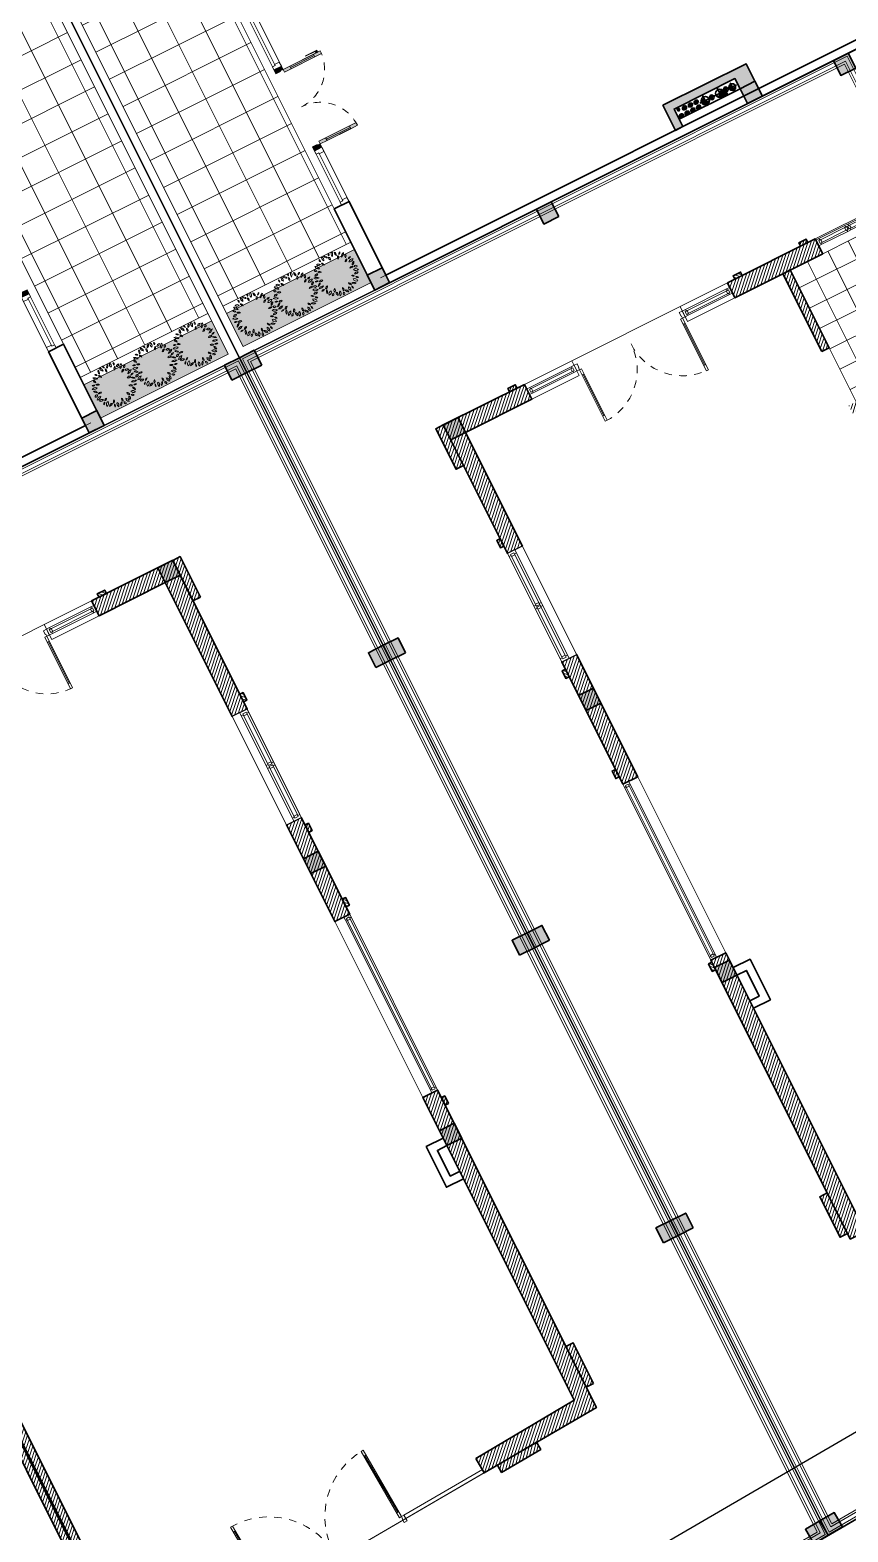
# Model space of a CAD drawing. Header units: millimetres. Extents: x 567980 to 569372, y 2065777 to 2066674.
# Drawn here: x 568793.08 to 568803.9, y 2066281.82 to 2066301.67 of the extents above; entities that cross this region are included whole.
import ezdxf

# ---------------------------------------------------------------- set-up
doc = ezdxf.new("R2010")
doc.units = ezdxf.units.MM
for name, pattern in [('ACAD_ISO03W100', [30, 12, -18]), ('CENTER', [3, 1.5, -0.5, 0.5, -0.5]), ('CENTER2', [1.125, 0.75, -0.125, 0.125, -0.125]), ('CONTINOUS', [0]), ('DIVIDEX22', [1.25, 0.625, -0.25, 0, -0.125, 0, -0.25]), ('HIDDEN', [0.75, 0.5, -0.25]), ('HIDDEN2', [0.1875, 0.125, -0.0625]), ('PHANTOM2', [1.25, 0.625, -0.125, 0.125, -0.125, 0.125, -0.125]), ('PHANTOM3', [1.5, 0.625, -0.125, 0.125, -0.125, 0.125, -0.125, 0.125, -0.125])]:
    doc.linetypes.add(name, pattern=pattern)
for name, color, linetype, lineweight in [('A-CAY', 76, 'Continuous', 13), ('A-COT VACH', 2, 'Continuous', 35), ('A-CUA', 25, 'Continuous', 5), ('A-DIM', 251, 'Continuous', 15), ('A-HATCH', 251, 'Continuous', 5), ('A-NET MANH', 8, 'Continuous', 9), ('A-NET THAY', 125, 'Continuous', 18), ('A-TRUC', 250, 'CENTER', 5), ('A-TUONG', 255, 'Continuous', 35), ('boDnv', 54, 'Continuous', 25), ('N1.1-CN', 4, 'CONTINOUS', 35), ('N1.3-TN', 6, 'CENTER2', 35), ('N1.4-TP', 4, 'PHANTOM2', 35), ('N1.5-TH', 2, 'PHANTOM3', 30), ('N1.6-NM', 3, 'DIVIDEX22', 30), ('N4-OTHER1', 143, 'CONTINOUS', 15)]:
    doc.layers.add(name, color=color, linetype=linetype, lineweight=lineweight)
for name, color, linetype in [('ChiaLo', 128, 'CENTER'), ('datOlienke', 42, 'Continuous'), ('LoLK', 6, 'Continuous'), ('M-CD', 40, 'ACAD_ISO03W100'), ('M-Control', 170, 'CENTER2'), ('M-RP', 140, 'Continuous'), ('QH', 7, 'Continuous'), ('ViaHeS', 32, 'Continuous')]:
    doc.layers.add(name, color=color, linetype=linetype)
doc.styles.add('rms', font='romans.shx', dxfattribs={"width": 0.7, "bigfont": 'vns.shx'})
doc.linetypes.add('ADL', pattern='A,0.125,-0.15,["++",rms,S=0.5,R=0,X=0,Y=-0.2245],-1.35,1.125', length=2.75)
pattern_1 = [(45, (-120.69891, 437.5), (-0.0265165043, 0.0265165043), [])]
pattern_2 = [(45, (-127.69897, 525.00004), (-0.0265165043, 0.0265165043), [])]

# ---------------------------------------------------------------- blocks, each defined once
blk = doc.blocks.new('NEN')
at = {"layer": 'boDnv', "color": 10, "linetype": 'ADL', "ltscale": 0.25}
blk.add_lwpolyline([(72.798, 19.248), (66.728, 21.45), (39.936, 9.771), (37.882, 4.109), (87.299, -94.695), (93.027, -96.404), (118.311, -81.695), (120.17, -75.467)], close=True, dxfattribs=at)
at = {"layer": 'ChiaLo', "ltscale": 5}
for points in [[(106.156, -89.923), (52.918, 16.521)], [(80.484, -83.305), (116.259, -65.412)], [(98.361, -94.458), (90.322, -78.384)]]:
    blk.add_lwpolyline(points, dxfattribs=at)
at = {"layer": 'datOlienke'}
blk.add_lwpolyline([(73.514, 20.052), (66.694, 22.526), (39.142, 10.516), (36.795, 4.047), (86.598, -95.529), (93.156, -97.487), (119.156, -82.36), (121.241, -75.374)], close=True, dxfattribs=at)
at = {"layer": 'LoLK'}
for points in [[(116.259, -65.412), (113.575, -60.046), (95.687, -68.992), (98.371, -74.359)], [(95.687, -68.992), (77.8, -77.939), (80.484, -83.305), (98.371, -74.359)], [(106.421, -70.333), (98.371, -74.359), (106.156, -89.923), (113.951, -85.388)], [(98.371, -74.359), (90.322, -78.384), (98.361, -94.458), (106.156, -89.923)], [(90.322, -78.384), (80.484, -83.305), (86.598, -95.529), (93.156, -97.487), (98.361, -94.458)]]:
    blk.add_lwpolyline(points, close=True, dxfattribs=at)
at = {"layer": 'ViaHeS'}
blk.add_lwpolyline([(73.514, 20.052), (66.694, 22.526), (39.142, 10.516), (36.795, 4.047), (86.598, -95.529), (93.156, -97.487), (119.156, -82.36), (121.241, -75.374)], close=True, dxfattribs=at)
blk = doc.blocks.new('NEN K02')
at = {"layer": 'datOlienke'}
blk.add_lwpolyline([(-109.225, 40), (-114.488, 35.007), (-116.072, 4.993), (-111.335, 0), (0, 0), (4.684, 4.99), (2.786, 35.01), (-2.53, 40)], close=True, dxfattribs=at)
at = {"layer": 'LoLK'}
for points in [[(-13.668, 40), (-19.668, 40), (-19.668, 20), (-13.668, 20)], [(-19.668, 20), (-19.668, 40), (-13.668, 40), (-13.668, 20)], [(-19.668, 20), (-13.668, 20), (-13.668, 29), (-13.668, 40), (-19.668, 40)], [(-13.668, 29), (-13.668, 20), (3.735, 20), (3.166, 29)], [(-19.668, 20), (-19.668, 0), (-13.668, 0), (-13.668, 20)], [(-19.668, 20), (-13.668, 20), (-13.668, 11), (-13.668, 0), (-19.668, 0)], [(-13.668, 20), (-13.668, 11), (4.304, 11), (3.735, 20)], [(-13.668, 11), (-13.668, 0), (0, 0), (4.684, 4.99), (4.304, 11)]]:
    blk.add_lwpolyline(points, close=True, dxfattribs=at)
blk = doc.blocks.new('cot 220')
at = {"layer": 'A-COT VACH'}
h = blk.add_hatch(color=256, dxfattribs=at)
h.dxf.hatch_style = 1
h.paths.add_polyline_path([(110, 110), (-110, 110), (-110, -110), (110, -110)])
blk.add_lwpolyline([(-110, -110), (110, -110), (110, 110), (-110, 110)], close=True, dxfattribs=at)
blk = doc.blocks.new('*U370')
at = {"layer": 'A-CUA', "color": 32}
for points in [[(60, -40), (45, -40), (45, -18), (0, -18), (0, -40), (0, -40), (0, -82), (0, -82), (0, -103), (45, -103), (45, -82), (60, -82)], [(30, -82), (60, -82), (60, -40), (30, -40)], [(443, -82), (413, -82), (413, -40), (443, -40)], [(473, -82), (457, -82), (457, -40), (473, -40), (473, -18), (427, -18), (427, -40), (443, -40), (443, -82), (427, -82), (427, -103), (473, -103)], [(457, -82), (487, -82), (487, -40), (457, -40)], [(840, -40), (855, -40), (855, -18), (900, -18), (900, -40), (900, -40), (900, -82), (900, -82), (900, -103), (855, -103), (855, -82), (840, -82)], [(870, -82), (840, -82), (840, -40), (870, -40)]]:
    blk.add_lwpolyline(points, close=True, dxfattribs=at)
at = {"layer": 'A-CUA', "color": 37, "lineweight": -2}
for points in [[(45, -18), (427, -18), (427, -40), (45, -40)], [(45, -82), (427, -82), (427, -103), (45, -103)], [(855, -18), (473, -18), (473, -40), (855, -40)], [(855, -82), (473, -82), (473, -103), (855, -103)]]:
    blk.add_lwpolyline(points, close=True, dxfattribs=at)
blk = doc.blocks.new('phào cửa')
at = {"layer": 'A-HATCH'}
h = blk.add_hatch(dxfattribs=at)
h.set_pattern_fill('ANSI31', color=256, scale=250)
h.set_pattern_definition([(45, (-237697.46, 7620.01), (-22.097087, 22.097087), [])])
h.paths.add_polyline_path([(0, 0), (0, 110), (-50, 110), (-50, 0)])
at = {"layer": 'A-TUONG'}
blk.add_lwpolyline([(0, 0), (0, 110), (-50, 110), (-50, 0)], close=True, dxfattribs=at)
blk = doc.blocks.new('*U400')
at = {"layer": 'A-CUA', "color": 32}
for points in [[(60, -40), (45, -40), (45, -18), (0, -18), (0, -40), (0, -40), (0, -82), (0, -82), (0, -103), (45, -103), (45, -82), (60, -82)], [(30, -82), (60, -82), (60, -40), (30, -40)], [(640, -40), (655, -40), (655, -18), (700, -18), (700, -40), (700, -40), (700, -82), (700, -82), (700, -103), (655, -103), (655, -82), (640, -82)], [(670, -82), (640, -82), (640, -40), (670, -40)]]:
    blk.add_lwpolyline(points, close=True, dxfattribs=at)
at = {"layer": 'A-CUA', "color": 37, "lineweight": -2}
for points in [[(45, -18), (655, -18), (655, -40), (45, -40)], [(45, -82), (655, -82), (655, -103), (45, -103)]]:
    blk.add_lwpolyline(points, close=True, dxfattribs=at)
blk = doc.blocks.new('*U375')
for p, q in [((90, -100), (50, -100)), ((70, -100), (70, -917)), ((2043, -100), (2083, -100)), ((2063, -100), (2063, -917)), ((90, -917), (50, -917)), ((2043, -917), (2083, -917))]:
    blk.add_line(p, q)
for points in [[(0, 113), (60, 113), (60, 40), (50, 40), (50, 0), (0, 0)], [(50, 0), (90, 0), (90, -1017), (50, -1017)], [(2083, 0), (2043, 0), (2043, -1017), (2083, -1017)], [(2133, 113), (2073, 113), (2073, 40), (2083, 40), (2083, 0), (2133, 0)]]:
    blk.add_lwpolyline(points, close=True)
at = {"linetype": 'HIDDEN2'}
for centre, start, end in [((50, 0), 270, 0), ((2083, 0), 180, 270)]:
    blk.add_arc(centre, 1017, start, end, dxfattribs=at)
blk = doc.blocks.new('CỦA DI SAU')
at = {"layer": 'A-NET THAY'}
blk.add_line((2200, 0), (3800, 0), dxfattribs=at)
for points in [[(2200, 0), (1500, 0), (1500, -220), (2200, -220)], [(3800, 0), (4500, 0), (4500, -220), (3800, -220)]]:
    blk.add_lwpolyline(points, close=True, dxfattribs=at)
at = {"layer": 'A-CUA', "xscale": -1}
blk.add_blockref('*U400', (2200, -49, 0), dxfattribs=at)
at = {"layer": 'A-CUA', "extrusion": (0, 0, -1), "xscale": -0.7500000000000002, "yscale": 0.7500000000000002, "zscale": -0.7500000000000002}
blk.add_blockref('*U375', (-2200, -152), dxfattribs=at)
at = {"layer": 'A-CUA'}
blk.add_blockref('*U400', (3800, -49), dxfattribs=at)
at = {"layer": 'A-TUONG', "xscale": -1, "rotation": 90}
blk.add_blockref('phào cửa', (1390, 0, 0), dxfattribs=at)
at = {"layer": 'A-TUONG', "rotation": 270}
blk.add_blockref('phào cửa', (4610, 0, 0), dxfattribs=at)
blk = doc.blocks.new('*U402')
at = {"layer": 'A-CUA', "color": 32}
for points in [[(60, -40), (45, -40), (45, -18), (0, -18), (0, -40), (0, -40), (0, -82), (0, -82), (0, -103), (45, -103), (45, -82), (60, -82)], [(30, -82), (60, -82), (60, -40), (30, -40)], [(792, -82), (762, -82), (762, -40), (792, -40)], [(822, -82), (807, -82), (807, -40), (822, -40), (822, -18), (777, -18), (777, -40), (792, -40), (792, -82), (777, -82), (777, -103), (822, -103)], [(807, -82), (837, -82), (837, -40), (807, -40)], [(1540, -40), (1555, -40), (1555, -18), (1600, -18), (1600, -40), (1600, -40), (1600, -82), (1600, -82), (1600, -103), (1555, -103), (1555, -82), (1540, -82)], [(1570, -82), (1540, -82), (1540, -40), (1570, -40)]]:
    blk.add_lwpolyline(points, close=True, dxfattribs=at)
at = {"layer": 'A-CUA', "color": 37, "lineweight": -2}
for points in [[(45, -18), (777, -18), (777, -40), (45, -40)], [(45, -82), (777, -82), (777, -103), (45, -103)], [(1555, -18), (822, -18), (822, -40), (1555, -40)], [(1555, -82), (822, -82), (822, -103), (1555, -103)]]:
    blk.add_lwpolyline(points, close=True, dxfattribs=at)
blk = doc.blocks.new('*U401')
at = {"layer": 'A-CUA', "color": 32}
for points in [[(60, -40), (45, -40), (45, -18), (0, -18), (0, -40), (0, -40), (0, -82), (0, -82), (0, -103), (45, -103), (45, -82), (60, -82)], [(30, -82), (60, -82), (60, -40), (30, -40)], [(2540, -40), (2555, -40), (2555, -18), (2600, -18), (2600, -40), (2600, -40), (2600, -82), (2600, -82), (2600, -103), (2555, -103), (2555, -82), (2540, -82)], [(2570, -82), (2540, -82), (2540, -40), (2570, -40)]]:
    blk.add_lwpolyline(points, close=True, dxfattribs=at)
at = {"layer": 'A-CUA', "color": 37, "lineweight": -2}
for points in [[(45, -18), (2555, -18), (2555, -40), (45, -40)], [(45, -82), (2555, -82), (2555, -103), (45, -103)]]:
    blk.add_lwpolyline(points, close=True, dxfattribs=at)
blk = doc.blocks.new('*U525')
for p, q in [((90, -100), (50, -100)), ((70, -100), (70, -1250)), ((2710, -100), (2750, -100)), ((2730, -100), (2730, -1250)), ((90, -1250), (50, -1250)), ((2710, -1250), (2750, -1250))]:
    blk.add_line(p, q)
for points in [[(0, 113), (60, 113), (60, 40), (50, 40), (50, 0), (0, 0)], [(50, 0), (90, 0), (90, -1350), (50, -1350)], [(2750, 0), (2710, 0), (2710, -1350), (2750, -1350)], [(2800, 113), (2740, 113), (2740, 40), (2750, 40), (2750, 0), (2800, 0)]]:
    blk.add_lwpolyline(points, close=True)
at = {"linetype": 'HIDDEN2'}
for centre, start, end in [((50, 0), 270, 0), ((2750, 0), 180, 270)]:
    blk.add_arc(centre, 1350, start, end, dxfattribs=at)
blk = doc.blocks.new('CUA DI T1')
at = {"layer": 'A-HATCH'}
h = blk.add_hatch(dxfattribs=at)
h.set_pattern_fill('ANSI31', color=256, scale=300)
h.set_pattern_definition([(45, (-145597.46, 362519.84), (-26.5165043, 26.5165043), [])])
h.paths.add_polyline_path([(-6100, -109), (-5500, -109), (-5500, 0), (-6100, 0)])
edge = h.paths.add_edge_path()
edge.add_line((-600, -108), (0, -111))
edge.add_line((0, -111), (0, 2))
edge.add_line((0, 2), (-600, -1))
edge.add_line((-600, -1), (-600, -108))
at = {"layer": 'A-CUA', "elevation": 0}
for points in [[(-5300, 1), (-4100, 1), (-4100, 51), (-5300, 51)], [(-800, 1), (-2000, 1), (-2000, 51), (-800, 51)]]:
    blk.add_lwpolyline(points, close=True, dxfattribs=at)
at = {"layer": 'A-NET THAY'}
for q in [(-786, 1, 0), (-800, 1, 0)]:
    blk.add_line((-5300, 1, 0), q, dxfattribs=at)
at = {"layer": 'A-TUONG'}
for p, q in [((-5300, 1, 0), (-5300, 220, 0)), ((-800, 1, 0), (-800, 220, 0))]:
    blk.add_line(p, q, dxfattribs=at)
at = {"layer": 'A-TUONG', "elevation": 0}
blk.add_lwpolyline([(-5500, 1), (-5500, -109), (-6100, -109), (-6100, 1), (-5500, 1)], dxfattribs=at)
blk.add_lwpolyline([(-600, 0), (0, 1), (0, -109), (-600, -110)], close=True, dxfattribs=at)
at = {"layer": 'A-CUA', "extrusion": (-2.7819e-13, -5.44958e-10, -1), "xscale": 0.7500000000000021, "yscale": 0.7500000000000021, "zscale": -0.7500000000000019, "rotation": 180.059778475144}
blk.add_blockref('*U525', (4100, 53, 0), dxfattribs=at)
blk = doc.blocks.new('*U406')
at = {"layer": 'A-CUA', "color": 32}
for points in [[(60, -40), (45, -40), (45, -10), (0, -10), (0, -40), (0, -40), (0, -90), (0, -90), (0, -120), (45, -120), (45, -90), (60, -90)], [(30, -90), (60, -90), (60, -40), (30, -40)], [(792, -90), (762, -90), (762, -40), (792, -40)], [(822, -90), (807, -90), (807, -40), (822, -40), (822, -10), (777, -10), (777, -40), (792, -40), (792, -90), (777, -90), (777, -120), (822, -120)], [(807, -90), (837, -90), (837, -40), (807, -40)], [(1540, -40), (1555, -40), (1555, -10), (1600, -10), (1600, -40), (1600, -40), (1600, -90), (1600, -90), (1600, -120), (1555, -120), (1555, -90), (1540, -90)], [(1570, -90), (1540, -90), (1540, -40), (1570, -40)]]:
    blk.add_lwpolyline(points, close=True, dxfattribs=at)
at = {"layer": 'A-CUA', "color": 37, "lineweight": -2}
for points in [[(45, -10), (777, -10), (777, -40), (45, -40)], [(45, -90), (777, -90), (777, -120), (45, -120)], [(1555, -10), (822, -10), (822, -40), (1555, -40)], [(1555, -90), (822, -90), (822, -120), (1555, -120)]]:
    blk.add_lwpolyline(points, close=True, dxfattribs=at)
blk = doc.blocks.new('phao cua 1600')
at = {"layer": 'A-TUONG'}
blk.add_blockref('phào cửa', (0, 910), dxfattribs=at)
at = {"layer": 'A-TUONG', "xscale": -1, "rotation": 180}
blk.add_blockref('phào cửa', (0, -910), dxfattribs=at)
blk.add_wipeout([(220, 800), (0, 800), (0, -800), (220, -800)]).dxf.layer = 'A-NET MANH'
at = {"layer": 'A-NET THAY'}
blk.add_lwpolyline([(0, -800), (0, 800), (220, 800), (220, -800)], close=True, dxfattribs=at)
at = {"layer": 'A-CUA', "rotation": 90}
blk.add_blockref('*U406', (-10, -800), dxfattribs=at)
blk = doc.blocks.new('A$C1a95cbaf')
at = {"layer": 'A-HATCH'}
h = blk.add_hatch(dxfattribs=at)
h.set_pattern_fill('ANSI31', color=256, scale=300)
h.set_pattern_definition([(45, (-121341.862, 350750.01), (-26.5165043, 26.5165043), [])])
h.paths.add_polyline_path([(110, 600), (0, 600), (0, 0), (110, 0)])
at = {"layer": 'A-TUONG', "elevation": 0}
blk.add_lwpolyline([(110, 0), (0, 0), (0, 600), (110, 600)], close=True, dxfattribs=at)
blk = doc.blocks.new('cum dh a3.3.1.6.7')
at = {"layer": 'A-HATCH'}
h = blk.add_hatch(dxfattribs=at)
h.set_pattern_fill('ANSI31', color=256, scale=0.3)
h.set_pattern_definition([(45, (-145.69891, 350), (-0.0265165043, 0.0265165043), [])])
h.paths.add_polyline_path([(-6.501, -0.22), (-7.781, -0.22), (-7.781, -3.12), (-8.001, -3.12), (-8.001, 0), (-6.501, 0)])
h.paths.add_polyline_path([(-2.121, -1.62), (-2.121, -0.22), (-1.671, -0.22), (-1.671, 0), (-3.501, 0), (-3.501, -0.22), (-2.341, -0.22), (-2.341, -2.249), (-2.121, -2.191), (-2.121, -1.73), (-0.931, -1.73), (-0.931, -1.62)])
h.paths.add_polyline_path([(-0.111, -12.74), (-0.111, -7.04), (-0.221, -7.04), (-0.221, -1.73), (-0.331, -1.73), (-0.331, -1.62), (-0.221, -1.62), (-0.221, -0.22), (-0.671, -0.22), (-0.671, 0), (-0.001, 0), (-0.001, -12.96), (-0.807, -13.012), (-0.821, -12.793)])
h = blk.add_hatch(dxfattribs=at)
h.set_pattern_fill('ANSI31', color=256, scale=0.3)
h.set_pattern_definition(pattern_1)
h.paths.add_polyline_path([(5.274, -12.41), (6.779, -12.3), (6.779, -7.83), (6.999, -7.83), (6.999, -12.52), (5.288, -12.63)])
h.paths.add_polyline_path([(0.797, -12.913), (-0.001, -12.964), (-0.001, 0), (0.599, 0), (0.599, -0.22), (0.109, -0.22), (0.109, -2.58), (0.219, -2.58), (0.219, -8.54), (0.109, -8.54), (0.109, -12.744), (0.783, -12.695)])
h = blk.add_hatch(dxfattribs=at)
h.set_pattern_fill('ANSI31', color=256, scale=0.3)
h.set_pattern_definition(pattern_1)
h.paths.add_polyline_path([(6.999, -5.23), (6.779, -5.23), (6.779, -3.8), (6.999, -3.8)])
h.paths.add_polyline_path([(5.799, 0), (6.999, 0), (6.999, -2.2), (6.779, -2.2), (6.779, -0.22), (5.799, -0.22)])
h.paths.add_polyline_path([(1.499, 0), (2.799, 0), (2.799, -0.22), (1.499, -0.22)])
h.paths.add_polyline_path([(2.089, -2.47), (2.089, -2.58), (1.979, -2.58), (1.979, -2.47)])
h.paths.add_polyline_path([(2.089, -1.67), (2.089, -0.22), (1.979, -0.22), (1.979, -1.67)])
h = blk.add_hatch(dxfattribs=at)
h.set_pattern_fill('ANSI31', color=256, scale=0.3)
h.set_pattern_definition(pattern_2)
h.paths.add_polyline_path([(10.998, -5.31), (11.218, -5.31), (11.218, -3.5), (10.998, -3.5)])
h.paths.add_polyline_path([(12.198, 0), (10.998, 0), (10.998, -1.9), (11.218, -1.9), (11.218, -0.22), (12.198, -0.22)])
h.paths.add_polyline_path([(16.498, 0), (15.198, 0), (15.198, -0.22), (16.498, -0.22)])
h.paths.add_polyline_path([(15.908, -1.37), (15.908, -0.22), (16.018, -0.22), (16.018, -1.37)])
h.paths.add_polyline_path([(15.908, -2.17), (15.908, -2.28), (16.018, -2.28), (16.018, -2.17)])
h = blk.add_hatch(dxfattribs=at)
h.set_pattern_fill('ANSI31', color=256, scale=0.3)
h.set_pattern_definition(pattern_2)
h.paths.add_polyline_path([(17.398, -0.22), (17.888, -0.22), (17.888, -2.28), (17.778, -2.28), (17.778, -8.24), (17.888, -8.24), (17.888, -11.6), (17.998, -11.6), (17.998, 0), (17.398, 0)])
h.paths.add_polyline_path([(12.695, -11.936), (11.218, -12.03), (11.218, -12.25), (12.709, -12.155)])
h.paths.add_polyline_path([(11.218, -12.03), (11.218, -7.91), (10.998, -7.91), (10.998, -12.03)])
at = {"layer": 'A-HATCH', "ltscale": 100, "transparency": 33554687}
h = blk.add_hatch(dxfattribs=at)
h.set_pattern_fill('_USER', color=256, scale=0.3, double=1, pattern_type=0)
h.set_pattern_definition([(360, (-5219.25604, -115.72982), (1e-17, 0.3), []), (90, (-5219.25604, -115.72982), (-0.3, 3e-17), [])])
h.paths.add_polyline_path([(17.288, -2.28), (17.288, -0.98), (17.888, -0.98), (17.888, -0.22), (17.398, -0.22), (16.498, -0.22), (16.018, -0.22), (16.018, -1.37), (16.018, -2.17), (16.018, -2.28)])
at = {"layer": 'A-NET THAY'}
blk.add_line((16.018, -2.17), (16.018, -1.37), dxfattribs=at)
for points in [[(16.498, -0.22), (17.398, -0.22), (17.398, 0), (16.498, 0)], [(16.498, -0.22), (17.398, -0.22), (17.398, 0), (16.498, 0)], [(10.998, -3.5), (11.218, -3.5), (11.218, -1.9), (10.998, -1.9)], [(10.998, -7.91), (11.218, -7.91), (11.218, -5.31), (10.998, -5.31)]]:
    blk.add_lwpolyline(points, close=True, dxfattribs=at)
at = {"layer": 'A-NET THAY', "elevation": 0}
for points in [[(6.999, -3.8), (6.779, -3.8), (6.779, -2.2), (6.999, -2.2)], [(6.999, -7.83), (6.779, -7.83), (6.779, -5.23), (6.999, -5.23)]]:
    blk.add_lwpolyline(points, close=True, dxfattribs=at)
at = {"layer": 'A-TUONG', "elevation": 0}
for points in [[(-0.111, -12.74), (-0.111, -7.04), (-0.221, -7.04), (-0.221, -1.73), (-0.331, -1.73), (-0.331, -1.62), (-0.221, -1.62), (-0.221, -0.22), (-0.671, -0.22), (-0.671, 0), (-0.001, 0), (-0.001, -12.96), (-0.807, -13.012), (-0.821, -12.793), (-0.111, -12.74), (-0.111, -12.74)], [(6.999, -5.23), (6.779, -5.23), (6.779, -3.8), (6.999, -3.8), (6.999, -5.23)], [(5.274, -12.41), (6.779, -12.3), (6.779, -7.83), (6.999, -7.83), (6.999, -12.52), (5.288, -12.63), (5.274, -12.41)], [(6.779, -8.43), (6.529, -8.43), (6.529, -9.03), (6.779, -9.03)], [(6.779, -8.54), (6.639, -8.54), (6.639, -8.92), (6.779, -8.92)]]:
    blk.add_lwpolyline(points, dxfattribs=at)
for points in [[(0.797, -12.913), (-0.001, -12.964), (-0.001, 0), (0.599, 0), (0.599, -0.22), (0.109, -0.22), (0.109, -2.58), (0.219, -2.58), (0.219, -8.54), (0.109, -8.54), (0.109, -12.744), (0.783, -12.695)], [(5.799, 0), (6.999, 0), (6.999, -2.2), (6.779, -2.2), (6.779, -0.22), (5.799, -0.22)]]:
    blk.add_lwpolyline(points, close=True, dxfattribs=at)
at = {"layer": 'A-TUONG'}
for points in [[(12.198, 0), (10.998, 0), (10.998, -1.9), (11.218, -1.9), (11.218, -0.22), (12.198, -0.22)], [(16.498, 0), (15.198, 0), (15.198, -0.22), (16.498, -0.22)], [(15.908, -1.37), (15.908, -0.22), (16.018, -0.22), (16.018, -1.37)]]:
    blk.add_lwpolyline(points, close=True, dxfattribs=at)
for points in [[(10.998, -5.31), (11.218, -5.31), (11.218, -3.5), (10.998, -3.5), (10.998, -5.31)], [(11.218, -12.03), (11.218, -7.91), (10.998, -7.91), (10.998, -12.03), (11.218, -12.03)], [(11.218, -8.13), (11.468, -8.13), (11.468, -8.73), (11.218, -8.73)], [(11.218, -8.24), (11.358, -8.24), (11.358, -8.62), (11.218, -8.62)]]:
    blk.add_lwpolyline(points, dxfattribs=at)
at = {"layer": 'A-COT VACH', "xscale": 0.001, "yscale": 0.001, "zscale": 0.001, "rotation": 359.9999999999999}
for p in [(6.889, -0.11, 0), (11.108, -0.111), (11.108, -4.11), (6.889, -4.41, 0), (11.108, -8.13), (6.889, -8.43, 0)]:
    blk.add_blockref('cot 220', p, dxfattribs=at)
at = {"layer": 'A-CUA', "zscale": 0.001}
for name, p, xscale, yscale, rotation in [('*U370', (17.398, 0), -0.001, 0.001, 359.9999999999999), ('*U370', (17.398, 0), -0.001, 0.001, 359.9999999999999), ('*U402', (10.998, -3.5), 0.001, 0.001, 90), ('*U402', (6.87, -3.8, 0), 0.001, 0.001, 90), ('*U401', (7.017, -7.83, 0), -0.0009999999999999998, 0.0009999999999999998, 270), ('*U401', (10.98, -7.91, 0), 0.001, 0.001, 90)]:
    blk.add_blockref(name, p, dxfattribs=dict(at, xscale=xscale, yscale=yscale, rotation=rotation))
at = {"layer": 'A-DIM', "xscale": 0.0009999999999999998, "yscale": 0.0009999999999999998, "zscale": 0.0009999999999999998, "rotation": 3.621877358030205}
blk.add_blockref('CUA DI T1', (6.087, -12.579, 0), dxfattribs=at)
at = {"layer": 'A-TUONG', "yscale": 0.001, "zscale": 0.001}
for name, p, xscale, rotation in [('CỦA DI SAU', (7.299, 0), -0.001, 359.9999999999999), ('A$C1a95cbaf', (6.998, -0.6, 0), 0.001, 359.9999999999999), ('A$C1a95cbaf', (10.888, -0.6, 0), 0.001, 359.9999999999999), ('CỦA DI SAU', (10.698, 0, 0), 0.001, 359.9999999999999), ('phào cửa', (16.388, 0), -0.001, 90), ('phào cửa', (6.999, -5.12, 0), -0.001, 359.9999999999999), ('phào cửa', (10.998, -5.2, 0), 0.001, 359.9999999999999), ('phào cửa', (6.999, -7.94, 0), 0.001, 179.9999999999999), ('phào cửa', (10.998, -7.94), -0.001, 179.9999999999999), ('A$C1a95cbaf', (10.888, -11.95, 0), 0.001, 359.9999999999999), ('A$C1a95cbaf', (6.998, -12.22, 0), 0.001, 359.9999999999999)]:
    blk.add_blockref(name, p, dxfattribs=dict(at, xscale=xscale, rotation=rotation))
at = {"layer": 'A-TUONG', "yscale": 0.001, "zscale": 0.001, "rotation": 359.9999999999999}
for p, xscale in [((10.998, -2.7), 0.001), ((6.999, -3, 0), -0.001)]:
    blk.add_blockref('phao cua 1600', p, dxfattribs=dict(at, xscale=xscale))
blk = doc.blocks.new('*U308')
h = blk.add_hatch(color=254)
h.dxf.hatch_style = 1
h.paths.add_polyline_path([(22, 345), (22, 514), (50, 514), (50, 486), (27, 486), (27, 345)])
h = blk.add_hatch(color=253)
h.dxf.hatch_style = 1
h.paths.add_polyline_path([(50, 450), (90, 450), (90, 550), (50, 550)])
h.paths.add_polyline_path([(50, 100), (90, 100), (90, 0), (50, 0)])
h = blk.add_hatch(color=254)
h.dxf.hatch_style = 1
h.paths.add_polyline_path([(50, 450), (90, 450), (90, 100), (50, 100)])
h = blk.add_hatch(color=253)
h.dxf.hatch_style = 1
h.paths.add_polyline_path([(1150, 100), (1110, 100), (1110, 0), (1150, 0)])
h.paths.add_polyline_path([(1150, 450), (1110, 450), (1110, 550), (1150, 550)])
h = blk.add_hatch(color=254)
h.dxf.hatch_style = 1
h.paths.add_polyline_path([(1110, 450), (1150, 450), (1150, 100), (1110, 100)])
h = blk.add_hatch(color=253)
h.dxf.hatch_style = 1
h.paths.add_polyline_path([(0, 0), (50, 0), (50, -40), (60, -40), (60, -110), (0, -110)])
h = blk.add_hatch(color=253)
h.dxf.hatch_style = 1
h.paths.add_polyline_path([(1200, 0), (1150, 0), (1150, -40), (1140, -40), (1140, -110), (1200, -110)])
at = {"linetype": 'Continuous'}
blk.add_line((70, 100), (70, 450), dxfattribs=at)
for p, q in [((90, 450), (90, 100)), ((1110, 450), (1110, 100)), ((1130, 100), (1130, 450))]:
    blk.add_line(p, q)
for points in [[(22, 345), (22, 514), (50, 514), (50, 486), (27, 486), (27, 345)], [(50, 450), (90, 450), (90, 100), (50, 100)], [(1110, 450), (1150, 450), (1150, 100), (1110, 100)], [(0, 0), (50, 0), (50, -40), (60, -40), (60, -110), (0, -110)], [(1200, 0), (1150, 0), (1150, -40), (1140, -40), (1140, -110), (1200, -110)]]:
    blk.add_lwpolyline(points, close=True)
for points in [[(50, 450), (90, 450), (90, 550), (50, 550), (50, 450)], [(50, 453), (50, 100)], [(1150, 450), (1110, 450), (1110, 550), (1150, 550), (1150, 450)], [(1150, 453), (1150, 100)], [(50, 100), (90, 100), (90, 0), (50, 0), (50, 100)], [(1150, 100), (1110, 100), (1110, 0), (1150, 0), (1150, 100)]]:
    blk.add_lwpolyline(points)
at = {"linetype": 'HIDDEN', "ltscale": 30}
for points in [[(600, 0, 0.414214), (50, 550, 0.414214)], [(600, 0, -0.414214), (1150, 550, -0.414214)]]:
    blk.add_lwpolyline(points, format="xyb", dxfattribs=at)
blk = doc.blocks.new('*U295')
at = {"ltscale": 10}
for p, q in [((800, 0), (0, 0)), ((755, -70), (45, -70)), ((755, -110), (45, -110))]:
    blk.add_line(p, q, dxfattribs=at)
for points in [[(0, -110), (45, -110), (45, -70), (60, -70), (60, 0), (0, 0)], [(800, -110), (755, -110), (755, -70), (740, -70), (740, 0), (800, 0)]]:
    blk.add_lwpolyline(points, close=True, dxfattribs=at)
blk = doc.blocks.new('N-ONGDUNG')
at = {"layer": 'N4-OTHER1', "ltscale": 10}
h = blk.add_hatch(dxfattribs=at)
h.set_pattern_fill('ANSI31', color=256, scale=36, angle=-90, style=0)
h.set_pattern_definition([(315, (39548.85, 159241.4585), (3.18198052, 3.18198052), [])])
h.paths.add_polyline_path([(0, 45, -0.414214), (45, 0), (0, 0)])
h.paths.add_polyline_path([(-45, 0, -0.414214), (0, 45), (0, 0, 1)])
h.paths.add_polyline_path([(0, 0), (45, 0, -1)])
at = {"linetype": 'Continuous', "ltscale": 10}
for p, q in [((63, 0), (-63, 0)), ((0, 63), (0, -63))]:
    blk.add_line(p, q, dxfattribs=at)
blk.add_circle((0, 0), 45, dxfattribs=at)
for centre, start, end in [((-23, 0), 0, 180), ((23, 0), 180, 0)]:
    blk.add_arc(centre, 22.5, start, end, dxfattribs=at)
blk = doc.blocks.new('$cc')
h = blk.add_hatch()
h.set_pattern_fill('_USER', color=8, scale=0.05, angle=45, style=0, pattern_type=0)
h.set_pattern_definition([(45, (-200956.024176, 465343.044346), (-0.0353553390593, 0.0353553390593), [])])
edge = h.paths.add_edge_path()
edge.add_arc((-0.19, -0.25), 0.313, -53.1301, 53.1301, ccw=False)
edge.add_arc((0, 0), 0.5, 90, 270, ccw=False)
edge.add_arc((0.19, 0.25), 0.312, 126.8699, 233.1301)
at = {"color": 8}
blk.add_lwpolyline([(0, 0, -0.5), (0, -0.5, -1), (0, 0.5, 0.5), (0, 0, 0.333333), (0, 0, 0.333333)], format="xyb", dxfattribs=at)
blk.add_circle((0, 0), 0.5)
blk = doc.blocks.new('A$C9810a9bf')
at = {"layer": 'M-RP', "ltscale": 200}
for centre, radius in [((-14.75, 0), 14.75), ((-14.75, 0), 4.75), ((17.95, 0), 17.95), ((17.95, 0), 7.95)]:
    blk.add_circle(centre, radius, dxfattribs=at)
blk.add_ellipse((3.2, 0), major_axis=(-32.7, 0), ratio=0.75611402, dxfattribs=at)
at = {"layer": 'M-RP', "ltscale": 200, "xscale": 9.5, "yscale": 9.5, "zscale": 9.5, "rotation": 180}
blk.add_blockref('$cc', (-14.75, 0), dxfattribs=at)
at = {"layer": 'M-RP', "ltscale": 200, "xscale": 15.9, "yscale": 15.9, "zscale": 15.9}
blk.add_blockref('$cc', (17.95, 0), dxfattribs=at)
blk = doc.blocks.new('A$Caa2107e4')
at = {"layer": 'M-Control', "ltscale": 0.03}
for centre, radius in [((-14.75, 0), 14.75), ((-14.75, 0), 4.75), ((17.95, 0), 17.95), ((17.95, 0), 7.95)]:
    blk.add_circle(centre, radius, dxfattribs=at)
blk.add_ellipse((3.2, 0), major_axis=(-32.7, 0), ratio=0.75611402, dxfattribs=at)
at = {"layer": 'M-Control', "ltscale": 0.03, "xscale": 9.5, "yscale": 9.5, "zscale": 9.5, "rotation": 180}
blk.add_blockref('$cc', (-14.75, 0), dxfattribs=at)
at = {"layer": 'M-Control', "ltscale": 0.03, "xscale": 15.9, "yscale": 15.9, "zscale": 15.9}
blk.add_blockref('$cc', (17.95, 0), dxfattribs=at)
blk = doc.blocks.new('truc kt')
at = {"layer": 'A-HATCH'}
h = blk.add_hatch(color=256, dxfattribs=at)
h.dxf.hatch_style = 1
h.paths.add_polyline_path([(110, 1010), (110, 1120), (-260, 1120), (-260, -110), (0, -110), (0, 110), (-150, 110), (-150, 1010)])
at = {"layer": 'A-TUONG'}
for points in [[(110, 1010), (110, 1120), (-260, 1120), (-260, -110), (0, -110), (0, 110), (-150, 110), (-150, 1010), (110, 1010)], [(0, 110), (0, 1010)]]:
    blk.add_lwpolyline(points, dxfattribs=at)
at = {"layer": 'M-CD', "xscale": 34, "yscale": 34, "zscale": 34}
blk.add_blockref('$cc', (-116, 961), dxfattribs=at)
at = {"layer": 'M-RP', "ltscale": 200, "rotation": 90}
for name, p in [('A$C9810a9bf', (-26, 961)), ('A$Caa2107e4', (-26, 961)), ('A$C9810a9bf', (-101, 876)), ('A$Caa2107e4', (-101, 876)), ('A$C9810a9bf', (-101, 790)), ('A$Caa2107e4', (-101, 790)), ('A$C9810a9bf', (-26, 876)), ('A$Caa2107e4', (-26, 876)), ('A$C9810a9bf', (-26, 790)), ('A$Caa2107e4', (-26, 790)), ('A$C9810a9bf', (-101, 705)), ('A$Caa2107e4', (-101, 705)), ('A$C9810a9bf', (-26, 705)), ('A$Caa2107e4', (-26, 705))]:
    blk.add_blockref(name, p, dxfattribs=at)
at = {"layer": 'N1.1-CN', "xscale": 0.4444444444444456, "yscale": 0.4444444444444456, "zscale": 0.4444444444444456, "rotation": 90}
blk.add_blockref('N-ONGDUNG', (-20, 309), dxfattribs=at)
at = {"layer": 'N1.3-TN', "xscale": -1, "rotation": 270}
blk.add_blockref('N-ONGDUNG', (-65, 192), dxfattribs=at)
at = {"layer": 'N1.4-TP', "xscale": 1.222222222222222, "yscale": 1.222222222222222, "zscale": 1.222222222222222, "rotation": 270}
blk.add_blockref('N-ONGDUNG', (-65, 376), dxfattribs=at)
at = {"layer": 'N1.5-TH', "xscale": 0.6666666666666677, "yscale": 0.6666666666666677, "zscale": 0.6666666666666677, "rotation": 90}
for p in [(-65, 495), (-76, 282)]:
    blk.add_blockref('N-ONGDUNG', p, dxfattribs=at)
at = {"layer": 'N1.6-NM', "xscale": -1.222222222222222, "yscale": 1.222222222222222, "zscale": 1.222222222222222, "rotation": 270}
blk.add_blockref('N-ONGDUNG', (-65, 592), dxfattribs=at)
blk = doc.blocks.new('mb-cay40')
at = {"color": 0, "linetype": 'ByBlock'}
for centre, radius, start, end in [((-680, 301), 102, 69.7201, 135.6489), ((-654, 503), 44.2, 163.4933, 274.4697), ((-693, 471), 44.2, 343.4933, 94.4697), ((-542, 597), 98.1, 183.3189, 263.1904), ((-651, 494), 98.1, 3.3189, 83.1904), ((-620, 357), 75.8, 22.5723, 98.3335), ((-561, 461), 75.8, 202.5723, 278.3335), ((-554, 556), 69.9, 25.4537, 116.6852), ((-522, 648), 69.9, 205.4537, 296.6852), ((-427, 694), 54.1, 146.8151, 244.0193), ((-496, 675), 54.1, 326.8151, 64.0193), ((-390, 597), 66.9, 168.8066, 257.6391), ((-470, 545), 66.9, 348.8066, 77.6391), ((-300, 710), 100, 149.4737, 231.7586), ((-448, 683), 100, 329.4737, 51.7586), ((-231, 779), 98.1, 192.306, 259.6849), ((-344, 662), 98.1, 12.306, 79.6849), ((-148, 638), 79.7, 145.5248, 220.8327), ((-273, 631), 79.7, 325.5248, 40.8327), ((-136, 737), 62.9, 125.4093, 202.7101), ((-231, 764), 62.9, 305.4093, 22.7101), ((16, 684), 137, 133.8117, 194.3077), ((-211, 749), 137, 313.8117, 14.3077), ((113, 711), 137, 163.4642, 212.7906), ((49, 562), 68.8, 103.8914, 198.9039), ((-134, 676), 137, 343.4642, 32.7906), ((-33, 607), 68.8, 283.8914, 18.9039), ((138, 616), 80.6, 104.1004, 168.465), ((40, 710), 80.6, 284.1004, 348.465), ((230, 506), 141, 100.3005, 160.4476), ((72, 692), 141, 280.3005, 340.4476), ((213, 369), 79.6, 86.0282, 161.3698), ((143, 474), 79.6, 266.0282, 341.3698), ((260, 521), 76.9, 122.5817, 207.18), ((150, 551), 76.9, 302.5817, 27.18), ((300, 426), 53.5, 59.9815, 155.6676), ((278, 494), 53.5, 239.9815, 335.6676), ((-767, 152), 75.6, 44.2576, 108.5927), ((-736, 277), 75.6, 224.2576, 288.5927), ((-743, 226), 96, 30.9482, 110.5784), ((-695, 365), 96, 210.9482, 290.5784), ((-787, 176), 111, 280.8762, 345.4479), ((-659, 40), 111, 100.8762, 165.4479), ((-690, -39), 87.4, 54.9745, 151.3792), ((-716, 74), 87.4, 234.9745, 331.3792), ((-718, 468), 102, 249.7201, 315.6489), ((-638, 119), 83.9, 60.5095, 129.292), ((-649, 257), 83.9, 240.5095, 309.292), ((159, -75), 77.3, 28.8072, 103.9199), ((208, 37), 77.3, 208.8072, 283.9199), ((243, 141), 78, 58.8748, 131.2135), ((232, 267), 78, 238.8748, 311.2135), ((320, 284), 110, 64.7353, 140.5781), ((282, 453), 110, 244.7353, 320.5781), ((314, -59), 90.4, 71.3712, 141.7535), ((272, 83), 90.4, 251.3712, 321.7535), ((293, 25), 97.6, 29.1952, 106.7189), ((350, 166), 97.6, 209.1952, 286.7189), ((359, 242), 79.1, 90.2529, 173.5221), ((280, 330), 79.1, 270.2529, 353.5221), ((344, 142), 53.6, 28.1981, 112.1918), ((371, 217), 53.6, 208.1981, 292.1918), ((-675, -123), 70, 71.8192, 140.0818), ((-707, -12), 70, 251.8192, 320.0818), ((-557, -163), 78, 113.4753, 203.456), ((-660, -123), 78, 293.4753, 23.456), ((-617, 21), 75, 267.1724, 337.2365), ((-551, -83), 75, 87.1724, 157.2365), ((-605, -147), 107, 271.6328, 352.0268), ((-496, -269), 107, 91.6328, 172.0268), ((-473, -294), 49.3, 76.5419, 193.4774), ((-509, -257), 49.3, 256.5419, 13.4774), ((-342, -221), 95.9, 122.8873, 186.7253), ((-489, -152), 95.9, 302.8873, 6.7253), ((-314, -281), 91.1, 159.117, 230.3606), ((-457, -318), 91.1, 339.117, 50.3606), ((-220, -348), 109, 122.117, 201.7275), ((-379, -297), 109, 302.117, 21.7275), ((-170, -364), 62.5, 129.7475, 206.0709), ((-267, -343), 62.5, 309.7475, 26.0709), ((-133, -236), 75.4, 148.7877, 221.5977), ((-253, -247), 75.4, 328.7877, 41.5977), ((-160, -372), 84.6, 5.3196, 80.419), ((-61, -281), 84.6, 185.3196, 260.419), ((100, -278), 148, 165.2071, 218.3217), ((-159, -332), 148, 345.2071, 38.3217), ((-19, -211), 70.3, 353.65, 74.6514), ((70, -151), 70.3, 173.65, 254.6514), ((110, -276), 64.3, 156.7754, 231.288), ((11, -301), 64.3, 336.7754, 51.288), ((113, -290), 96.7, 38.6962, 106.2415), ((162, -137), 96.7, 218.6962, 286.2415), ((133, -213), 116, 6.5487, 76.8911), ((275, -87), 116, 186.5487, 256.8911), ((243, -118), 50.7, 359.2557, 87.6287), ((296, -68), 50.7, 179.2557, 267.6287)]:
    blk.add_arc(centre, radius, start, end, dxfattribs=at)
blk = doc.blocks.new('*U312')
at = {"layer": 'A-CAY', "xscale": 0.0005000000000000001, "yscale": 0.0005000000000000001, "zscale": 0.0005000000000000001, "rotation": 296.5718179110141}
blk.add_blockref('mb-cay40', (-0.044, -0.134), dxfattribs=at)
blk = doc.blocks.new('*U313')
at = {"layer": 'A-NET THAY', "color": 0, "linetype": 'ByBlock', "lineweight": -2, "transparency": 16777216}
for p in [(0, 0), (0.6, 0), (1.2, 0)]:
    blk.add_blockref('*U312', p, dxfattribs=at)
blk = doc.blocks.new('*U314')
at = {"layer": 'A-CAY', "xscale": 0.0005, "yscale": 0.0005, "zscale": 0.0005, "rotation": 296.5718179110141}
blk.add_blockref('mb-cay40', (-0.044, -0.134), dxfattribs=at)
blk = doc.blocks.new('*U315')
at = {"layer": 'A-NET THAY', "color": 0, "linetype": 'ByBlock', "lineweight": -2, "transparency": 16777216}
for p in [(0, 0), (0.6, 0), (1.2, 0)]:
    blk.add_blockref('*U314', p, dxfattribs=at)
blk = doc.blocks.new('MBT1 A1')
at = {"layer": 'A-HATCH', "true_color": 0x46cb3a}
h = blk.add_hatch(dxfattribs=at)
h.set_pattern_fill('CROSS', color=95, scale=0.2, angle=-63.4282, double=1)
h.set_pattern_definition([(296.571818, (-410.51707, -66.48982), (0.0670846797, -0.022352757), [0.025, -0.075]), (26.571818, (-410.522656, -66.50659), (0.022352757, 0.0670846797), [0.025, -0.075])])
h.paths.add_polyline_path([(0.6, -0.11), (0.11, -0.11), (0.11, -2), (0.22, -2), (0.6, -2)])
h.paths.add_polyline_path([(5.89, -0.11), (5.4, -0.11), (5.4, -2), (5.89, -2)])
at = {"layer": 'A-HATCH'}
h = blk.add_hatch(dxfattribs=at)
h.set_pattern_fill('SQRTMPLT', color=256, scale=0.4, pattern_type=2)
h.set_pattern_definition([(6e-15, (-410.51707, -66.48982), (-3e-17, 0.4), []), (90, (-410.51707, -66.48982), (-0.4, 0), [])])
h.paths.add_polyline_path([(4.8, -2), (5.29, -2), (5.29, -0.11), (0.71, -0.11), (0.71, -2), (2, -2)])
at = {"layer": 'A-NET THAY', "ltscale": 100}
blk.add_line((2, -2), (4.8, -2), dxfattribs=at)
at = {"layer": 'A-NET THAY'}
for points in [[(0, -2), (0, 0), (6, 0), (6, -2)], [(0.11, -2), (0.11, -0.11), (5.89, -0.11), (5.89, -2)], [(5.29, -0.11), (5.29, -2)], [(5.4, -0.11), (5.4, -2)]]:
    blk.add_lwpolyline(points, dxfattribs=at)
at = {"layer": 'A-TRUC', "ltscale": 0.5}
blk.add_line((5.89, -16.89), (5.89, -2.11), dxfattribs=at)
at = {"layer": 'A-TUONG'}
for p, q in [((4.8, -2.22), (4.8, -2)), ((4.8, -2), (6, -2)), ((6, -17.11), (6, -2)), ((4.8, -2.22), (5.89, -2.22)), ((5.89, -12.28), (5.89, -2.22))]:
    blk.add_line(p, q, dxfattribs=at)
at = {"layer": 'A-TUONG', "ltscale": 100}
blk.add_line((4.8, -2.22), (5.89, -2.22), dxfattribs=at)
at = {"layer": 'A-COT VACH', "xscale": 0.001, "yscale": 0.001, "zscale": 0.001}
for p in [(5.89, -2.11), (5.89, -7.62)]:
    blk.add_blockref('cot 220', p, dxfattribs=at)
at = {"layer": 'A-CUA', "yscale": 0.0009999999999999998, "rotation": 180}
for name, p, xscale, zscale in [('*U295', (2, -2.22), -0.0009999999999999998, 0.001), ('*U308', (2.8, -2.22), -0.0009999999999999998, 0.001), ('*U295', (4.8, -2.22), 0.0009999999999999998, 0.0009999999999999998)]:
    blk.add_blockref(name, p, dxfattribs=dict(at, xscale=xscale, zscale=zscale))
at = {"layer": 'A-DIM', "xscale": 0.001, "yscale": 0.001, "zscale": 0.001}
blk.add_blockref('truc kt', (5.78, -7.62), dxfattribs=at)
at = {"layer": 'A-NET THAY', "rotation": 90}
blk.add_blockref('*U313', (0.419, -1.64), dxfattribs=at)
at = {"layer": 'A-NET THAY', "extrusion": (0, 0, -1), "zscale": -1, "rotation": 90}
blk.add_blockref('*U315', (-5.581, -1.64), dxfattribs=at)
blk = doc.blocks.new('MBT1K02')
at = {"layer": 'LoLK', "xscale": -1, "rotation": 180}
blk.add_blockref('MBT1 A1', (-19.668, 20), dxfattribs=at)
at = {"layer": 'LoLK', "rotation": 90}
blk.add_blockref('cum dh a3.3.1.6.7', (-11.668, 11.015), dxfattribs=at)
at = {"layer": 'LoLK'}
blk.add_blockref('MBT1 A1', (-19.668, 20), dxfattribs=at)
blk.add_blockref('NEN K02', (0, 0), dxfattribs=at)
blk = doc.blocks.new('rkg2')
at = {"layer": 'A-NET THAY'}
for points in [[(0, -14966), (0, -17972), (9000, -17403), (9000, 0), (0, 0), (0, -2000)], [(3820, -17700), (8970, -17375), (8970, -30), (30, -30), (30, -2000)], [(3817, -17650), (8920, -17328), (8920, -80), (80, -80), (80, -2000)], [(110, -14959), (110, -17855), (8890, -17300), (8890, -110), (110, -110), (110, -2000)]]:
    blk.add_lwpolyline(points, dxfattribs=at)
at = {"layer": 'A-COT VACH'}
for p in [(8890, -110), (8890, -4360), (8890, -8610), (8890, -12860)]:
    blk.add_blockref('cot 220', p, dxfattribs=at)
at = {"layer": 'A-COT VACH', "xscale": -1, "rotation": 3.618880421748828}
blk.add_blockref('cot 220', (8883, -17300), dxfattribs=at)
blk = doc.blocks.new('rkg3')
at = {"layer": 'A-NET THAY'}
for points in [[(9000, -2000), (9000, 0), (0, 0), (0, -17403), (9000, -16834), (9000, -13828)], [(8970, -2000), (8970, -30), (30, -30), (30, -17371), (5176, -17045)], [(8920, -2000), (8920, -80), (80, -80), (80, -17318), (5173, -16996)], [(8890, -2000), (8890, -110), (110, -110), (110, -17286), (8890, -16730), (8890, -13834)]]:
    blk.add_lwpolyline(points, dxfattribs=at)
at = {"layer": 'A-COT VACH', "xscale": -1}
for p in [(110, -110), (4500, -110), (8890, -110), (110, -4360), (110, -8610), (110, -12860)]:
    blk.add_blockref('cot 220', p, dxfattribs=at)
at = {"layer": 'A-COT VACH', "rotation": 3.61888298340308}
blk.add_blockref('cot 220', (103, -17286), dxfattribs=at)
blk = doc.blocks.new('CUM CONG A3-A3.1-A6-A7')
at = {"layer": 'QH', "xscale": 0.001, "yscale": 0.001, "zscale": 0.001}
for name, p in [('rkg2', (11, 0)), ('rkg3', (20, 0))]:
    blk.add_blockref(name, p, dxfattribs=at)
blk = doc.blocks.new('MB CONG KHU A')
at = {"layer": 'LoLK', "rotation": 26.57180110630141}
blk.add_blockref('CUM CONG A3-A3.1-A6-A7', (33.085, 47.745), dxfattribs=at)

msp = doc.modelspace()

# ---------------------------------------------------------------- block references
at = {"layer": 'boDnv'}
msp.add_blockref('NEN', (568697.481, 2066371.697), dxfattribs=at)

# ---------------------------------------------------------------- next in the draw order: block references
at = {"layer": 'LoLK', "rotation": 296.5718179020918}
msp.add_blockref('MBT1K02', (568784.078, 2066276.168), dxfattribs=at)

# ---------------------------------------------------------------- next in the draw order: block references
at = {"layer": 'LoLK'}
msp.add_blockref('MB CONG KHU A', (568744.879, 2066240.648), dxfattribs=at)

doc.saveas('drawing.dxf')
